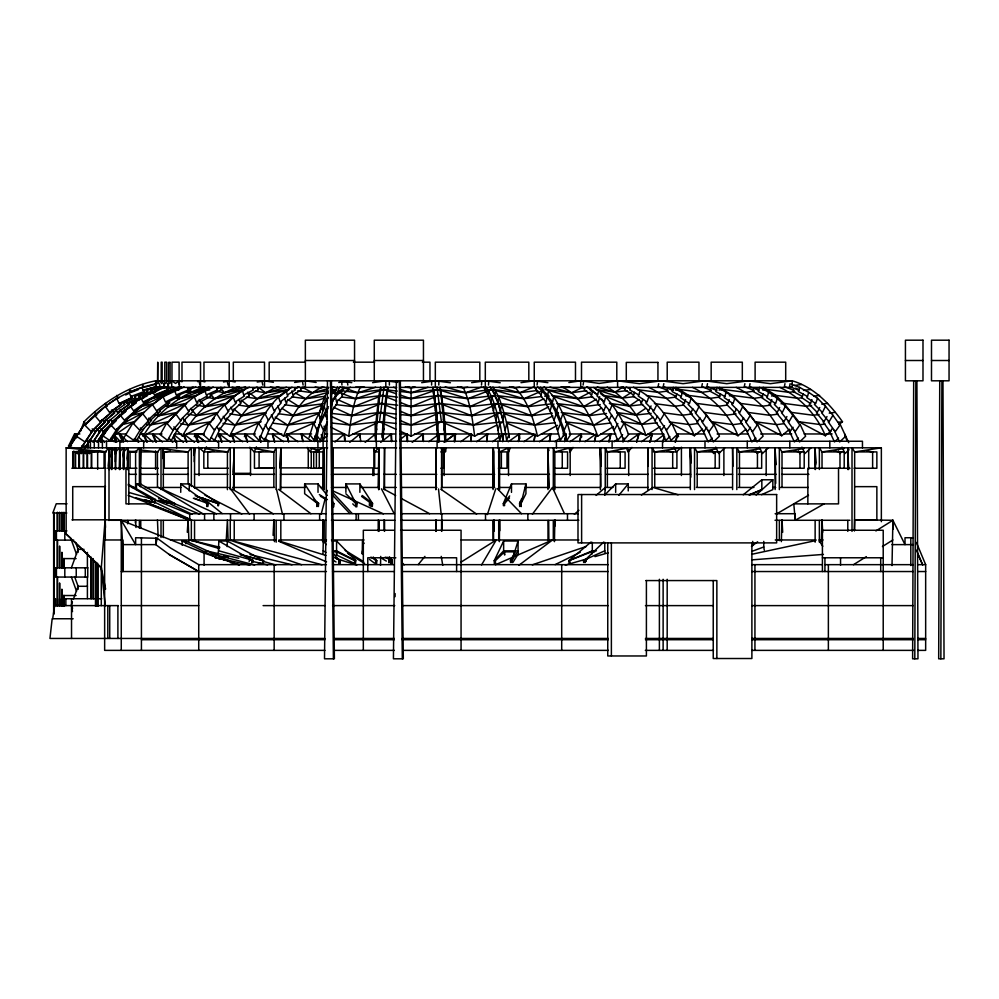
<?xml version="1.0" encoding="UTF-8"?>
<svg xmlns="http://www.w3.org/2000/svg" width="999" height="999" viewBox="0 0 999 999"><rect width="100%" height="100%" fill="white"/><g stroke="black" fill="none" stroke-linecap="round" stroke-linejoin="round"><path stroke-width="1.5" d="M378.584 531.368L378.609 520.529M378.696 489.585L378.808 447.814L374.687 451.91L374.687 468.256L378.996 468.256M441.783 530.744L441.82 519.817L441.87 530.706M913.685 380.806L912.624 658.803L917.969 658.803L916.907 380.806M914.797 658.803L915.858 380.806M939.747 380.806L938.685 658.803L944.03 658.803L942.969 380.806M940.858 658.803L941.907 380.806M378.346 531.368L378.371 519.817M378.559 489.185L378.808 447.814L378.371 486.65M439.298 441.558L439.348 433.978L428.846 441.77M323.376 540.646L323.514 520.529M323.726 489.585L324.001 447.814L313.723 451.91L313.723 468.256M423.077 440.035L423.126 433.978M327.485 380.806L324.513 658.803L334.39 658.803L331.431 380.806M332.317 489.585L332.767 447.814L332.18 472.327M396.391 380.806L393.431 658.803L403.309 658.803L400.337 380.806M395.08 596.678L395.117 593.568M499.375 541.658L499.6 519.817L499.8 530.706M322.627 541.658L322.902 519.817M280.22 489.585L280.819 447.814L280.22 466.208M322.714 540.646L323.002 520.529M323.451 488.049L324.001 447.814L322.902 451.91L322.902 486.65M323.376 489.185L324.001 447.814L324.001 489.585M233.529 488.049L234.228 447.814L233.267 472.327M554.457 541.658L554.845 519.817L555.032 526.048M194.281 461.738L194.555 447.814L194.281 453.946M163.099 458.653L163.337 447.814L163.112 452.41M332.155 475.661L332.767 447.814L332.767 489.585M380.519 565.334L380.719 556.393M108.866 469.48L109.378 447.814L108.391 466.208M111.376 467.932L111.851 447.814L111.351 457.005M115.372 461.738L115.697 447.814L115.372 453.946M119.43 469.48L119.942 447.814M123.364 466.383L123.814 447.814L123.401 455.482M127.447 469.48L127.959 447.814L127.385 458.541M140.359 464.835L140.759 447.814L140.759 484.952M431.593 385.052L431.655 382.118M438.786 385.052L438.848 382.118M454.395 441.958L454.595 434.39L438.411 434.39L438.186 441.958M455.207 441.558L455.419 433.978L444.767 441.77M280.232 467.932L280.819 447.814L280.819 489.585M438.998 441.558L439.223 433.978M781.343 541.658L782.017 519.817L782.692 532.267M821.353 541.658L822.027 519.817L822.701 532.267M854.332 530.744L854.669 519.817L892.894 520.279L905.007 544.617L905.007 537.737L913.286 537.737M432.717 388.748L433.753 394.955L433.067 387.063M439.91 388.748L440.946 394.955L440.259 387.063M233.291 474.125L234.228 447.814L234.228 489.585M892.02 565.559L892.894 520.279L875.886 530.944M194.243 455.556L194.555 447.814L194.555 488.049M433.728 394.83L434.727 402.035L433.878 390.784M440.921 394.83L441.933 402.035L441.083 390.784M163.124 452.46L163.337 447.814L163.337 489.585M273.102 535.377L273.851 519.817L274.438 541.658M108.404 467.932L109.378 447.814L109.378 469.48M111.401 457.105L111.851 447.814L111.851 469.48M115.397 454.008L115.697 447.814L115.697 469.48M123.364 457.105L123.814 447.814L123.814 469.48M127.36 460.202L127.959 447.814L127.959 469.48M345.891 492.357L345.891 483.916L359.89 483.916L372.44 503.284L372.265 506.481L372.44 503.284L369.68 502.297L369.518 505.494L369.68 502.297L361.601 496.441M471.103 441.558L471.478 433.978L460.701 441.77M455.032 440.035L455.344 433.978M351.785 498.064L357.005 503.583L356.83 506.793L355.756 506.805L355.931 503.608L345.891 483.916M370.854 506.518L371.029 503.309L369.68 502.297M226.249 540.034L227.422 519.817L228.147 541.658M376.561 428.796L375.874 440.397C374.912 438.386 374.862 407.018 376.436 430.169L377.26 419.805M382.13 437.562L382.979 423.052L383.628 430.169L384.453 419.805M383.753 428.796L383.067 440.397L382.292 434.652M434.652 401.61L435.539 410.876L434.94 396.728M441.858 401.61L442.732 410.876L442.145 396.728M604.795 494.917L605.257 487.45L612.949 487.45M187.288 532.267L188.112 519.817L188.923 541.271M362.45 550.849L362.237 554.045L362.45 540.996L364.111 543.456M388.911 562.574L389.123 559.378L385.264 557.117M373.439 558.016L376.81 560.664L376.586 563.873L375.512 563.898L375.736 560.689L373.251 556.992M388.898 562.574L389.123 559.378L392.22 560.364L392.008 563.573L392.22 560.364L389.273 556.73M390.584 563.598L390.809 560.389L389.123 559.378M435.489 410.489L436.338 420.229L436.8 413.698L435.901 404.707M442.694 410.489L443.531 420.229L443.993 413.698L443.106 404.707M481.506 385.052L481.718 382.118M488.486 385.052L488.698 382.118M486.963 441.558L487.5 433.978L476.61 441.77M471.016 440.035L471.466 433.978M135.365 522.927L135.602 519.817L135.939 527.484M316.958 506.481L317.282 502.297L313.761 499.475M318.381 506.518L318.631 503.309L317.282 502.297M333.953 503.608L333.703 506.805L332.617 506.793L332.867 503.583L333.953 503.608L332.08 501.286M101.286 605.619L101.286 568.019L105.12 519.817L105.12 451.91L109.003 447.814L109.003 520.529M316.933 506.481L317.195 503.284L304.645 483.916L318.019 483.916L327.397 495.492M436.288 419.805L437.075 430.169L437.687 423.052L438.748 441.908M443.494 419.805L444.268 430.169L444.892 423.052L445.941 441.908M375.849 423.489L378.683 396.728L380.656 387.063M383.042 423.489L385.876 396.728L387.849 387.063M502.759 441.558L503.459 433.978L492.482 441.77M336.588 540.996L355.769 560.689L355.469 563.898L336.538 555.044L336.588 540.996L332.155 540.996M340.122 563.598L340.422 560.389L336.101 557.704M354.383 563.873L354.682 560.664L336.838 551.835L332.567 551.848M486.813 441.558L487.537 433.978M484.852 388.661L484.727 389.985L488.036 394.955L488.436 390.784L485.964 387.063M492.944 387.063L495.429 390.784L495.017 394.955L490.159 386.863M322.977 554.008L323.301 540.996L326.248 540.996M336.526 555.044L336.838 551.835M330.769 427.222L348.738 436.151L379.483 421.74L384.053 386.988M508.266 441.77L519.305 433.978L518.456 441.558L519.443 433.978M348.738 436.151C350.836 419.78 352.922 402.872 360.015 387.787L362.874 387.013M537.075 385.052L537.412 382.118M502.659 441.558L503.546 433.978M487.949 394.83L487.799 396.091L491.008 402.035L491.645 396.728L488.436 390.784M494.942 394.83L494.792 396.091L497.989 402.035L498.626 396.728L495.429 390.784M438.336 434.652L437.612 440.397L436.963 428.796M445.529 434.652L444.805 440.397L444.155 428.796M446.004 447.702L445.454 452.01L445.204 447.652M207.867 506.518L208.341 503.309L205.482 502.297L208.341 503.309M217.745 505.719L218.057 503.583L196.815 496.615M218.481 505.744L218.793 503.608L189.261 483.916L180.732 483.916L180.732 492.32M52.685 618.756L54.645 605.619L54.645 598.738L55.494 598.738L55.494 605.619M541.371 433.978L550.599 433.978L549.425 441.558L550.836 433.978L558.404 433.978M583.091 385.052L583.553 382.118M536.001 388.661L535.789 389.985L541.208 394.955L541.883 390.784L537.537 386.813M534.977 435.489L534.015 441.558L535.027 433.978L523.938 441.77M542.557 388.661L542.345 389.985L547.777 394.955L548.439 390.784L544.093 386.813M318.469 428.796L316.483 440.397L314.797 436.088M325.449 428.796L323.464 440.397L321.216 434.652M564.635 441.558L565.971 433.978L562.937 433.978M152.785 499.175L150.287 498.489L152.785 499.175L151.96 502.36L152.535 499.15L128.247 485.202M154.72 502.659L155.482 499.475L154.907 502.684L144.605 499.85L154.907 502.684M490.771 401.61L493.456 410.876L494.555 404.707L491.645 396.728M497.764 401.61L500.437 410.876L501.535 404.707L498.626 396.728M252.735 562.524L253.122 560.389L249.55 559.378L249.151 561.513M263.049 563.898L263.636 560.689L262.887 560.664L262.312 563.873L257.792 562.662M218.257 554.008L218.843 540.996L227.21 540.996L263.636 560.689L240.322 554.383M658.678 383.678L658.116 386.601L667.519 390.297M663.823 383.678L663.261 386.601L672.677 390.297L673.239 387.375L691.183 398.289L699.175 406.268L696.153 412.437L688.149 404.458L688.786 403.171M702.347 383.678L701.773 386.601L711.188 390.297M707.492 383.678L706.93 386.601L716.333 390.297L716.895 387.375C734.302 394.942 747.027 409.478 757.23 425.05L752.597 431.73L745.654 421.94L746.066 421.353M744.305 386.601L744.879 383.678M750.024 383.678L749.462 386.601L758.865 390.297L759.44 387.375C776.835 394.942 789.572 409.478 799.762 425.05L795.129 431.73L788.186 421.94L788.598 421.353M784.402 386.601L784.964 383.678M790.122 383.678L789.547 386.601L798.963 390.297L799.525 387.375L791.458 384.203M579.645 441.558L581.118 433.978L569.23 433.978M541.083 394.83L540.834 396.091L546.078 402.035L547.127 396.728L541.883 390.784M547.639 394.83L547.39 396.091L552.647 402.035L553.696 396.728L548.439 390.784M564.735 441.558L565.946 435.489M493.306 410.489L495.854 420.229L497.265 413.698L494.555 404.707M500.287 410.489L502.834 420.229L504.245 413.698L501.535 404.707M594.393 441.558L596.028 433.978L584.952 441.77M584.602 388.661L584.315 389.985L591.708 394.955L592.607 390.784L587.687 387.475M590.546 388.661L590.259 389.985L597.652 394.955L598.551 390.784L593.631 387.475M579.795 441.558L581.455 433.978L593.119 433.978M608.878 441.558L610.651 433.978L600.686 433.978M105.295 539.972L105.295 519.83L121.266 520.279L135.627 544.617L135.627 537.737L157.255 538.274L155.757 544.617L170.08 555.132L198.726 571.54L168.968 554.32M594.592 441.558L596.041 435.489M286.164 437.013L286.9 433.978L297.902 441.77M525.936 483.916L521.091 503.284L521.216 506.481L521.091 503.284L525.936 493.731L525.936 483.916L511.488 483.916L503.346 503.608L503.421 505.744M495.716 419.805L498.089 430.169L499.95 423.052L501.91 434.652L499.7 440.397L497.739 428.796M502.709 419.805L505.082 430.169L506.93 423.052L509.378 437.562M623.963 438.012L622.939 442.058L623.788 439.36M321.154 514.31L325 499.388M326.536 493.419L327.297 490.434M609.003 442.058L611.088 433.978L615.721 433.978M591.52 394.83L591.183 396.091L598.326 402.035L599.75 396.728M597.464 394.83L597.127 396.091L604.27 402.035L605.694 396.728L598.551 390.784M624.962 388.661L624.612 389.985L633.728 394.955L634.477 392.17M630.119 388.661L629.757 389.985L638.873 394.955L639.997 390.784L633.478 387.237M667.332 390.222L666.97 391.546L676.098 396.516L676.835 393.731M672.477 390.222L672.127 391.546L681.243 396.516L682.354 392.345M710.988 390.222L710.639 391.546L719.755 396.516L720.504 393.731M716.133 390.222L715.784 391.546L724.899 396.516L726.023 392.345M753.521 390.222L753.171 391.546L762.287 396.516L763.036 393.731M758.666 390.222L758.316 391.546L767.432 396.516L768.556 392.345M793.618 390.222L793.268 391.546L802.384 396.516L803.121 393.731M798.763 390.222L798.413 391.546L807.529 396.516L808.653 392.345L799.525 387.375M636.6 442.058L638.798 433.978L628.284 433.978M649.862 442.058L652.197 433.978L647.827 433.978M545.704 401.61L545.329 402.897L550.087 410.876L551.898 404.707L547.127 396.728M552.272 401.61L551.898 402.897L556.655 410.876L558.453 404.707L553.696 396.728M636.7 442.058L639.085 433.978L643.456 433.978M244.43 436.675L245.242 433.978L255.357 433.978M327.272 391.97L324.663 396.728L318.956 413.698L320.392 420.229L322.977 410.489M326.323 412.412L327.51 408.566M662.687 442.058L664.335 436.675M518.056 540.996L512.012 560.364L512.1 562.499L512.012 560.364L518.056 550.811L518.056 540.996L503.646 540.996L494.243 560.689L494.38 563.898L495.541 563.873L495.392 560.664L504.52 551.835L515.384 551.86M649.949 442.058L652.472 433.978L663.761 433.978M309.053 437.562L313.599 423.052L317.033 430.169L321.441 419.805M311.8 447.652L310.439 452.01L307.155 447.415M317.694 428.796L314.061 440.397L309.965 434.652M317.232 431.755L319.955 423.052L323.401 430.169L327.41 421.778L325.087 430.169L324.063 426.161M324.063 428.796L320.429 440.397L317.145 435.801M231.244 436.675L232.105 433.978L242.645 441.77M381.019 388.748L379.932 394.955L379.795 390.784M388.211 388.748L387.125 394.955L386.988 390.784M487.375 514.572L495.729 488.886M675.049 442.058L677.672 433.978L678.558 436.675M662.774 442.058L664.547 436.675M633.503 394.83L633.091 396.091L641.907 402.035L642.794 399.388M638.648 394.83L638.236 396.091L647.065 402.035L648.813 396.728L639.997 390.784M675.873 396.391L675.449 397.652L684.278 403.596L685.589 399.612M681.018 396.391L680.594 397.652L689.422 403.596L691.183 398.289M719.53 396.391L719.105 397.652L727.934 403.596L729.258 399.612M724.675 396.391L724.263 397.652L733.079 403.596L734.839 398.289M762.062 396.391L761.65 397.652L770.466 403.596L771.79 399.612M767.207 396.391L766.795 397.652L775.624 403.596L777.372 398.289M802.16 396.391L801.735 397.652L810.564 403.596L811.887 399.612M807.304 396.391L806.892 397.652L815.708 403.596L817.469 398.289L808.653 392.345M218.481 436.675L219.38 433.978L226.948 433.978M675.486 442.058L678.246 433.966L692.245 433.966M549.85 410.489L554.02 420.229L556.331 413.698L551.898 404.707M556.418 410.489L560.589 420.229L562.899 413.698L558.453 404.707M71.391 567.819L78.097 549.35L75.587 542.432M71.391 604.757L72.427 601.922M73.451 599.075L78.097 586.288L74.575 576.598M269.892 427.335L283.591 436.151C290.971 416.883 302.697 395.454 322.527 387.125M194.293 436.675L195.28 433.978L203.621 433.978M331.356 406.693L332.517 401.61M80.382 431.531L84.091 421.74C103.846 401.935 127.909 386.351 155.644 380.806L792.232 380.806C813.898 387.2 829.757 403.858 842.469 421.74L839.048 424.538M508.891 434.652L506.68 440.397L504.72 428.796M510.289 447.702L508.628 452.01L507.904 447.652M597.814 401.61L597.302 402.897L603.771 410.876L605.744 405.944M603.758 401.61L603.246 402.897L609.715 410.876L612.175 404.707L605.694 396.728M256.406 446.84L254.295 452.01L249.837 447.215M263.773 428.796L259.041 440.397L253.684 434.652L258.429 423.052L262.912 430.169L268.669 419.805M269.455 428.796L264.723 440.397L260.252 435.614M553.808 419.805L557.704 430.169L560.739 423.052L563.948 434.652L560.327 440.397L557.117 428.796M560.377 419.805L564.26 430.169L567.295 423.052L570.504 434.652L566.883 440.397L563.673 428.796M519.705 506.518L519.58 503.309L521.74 498.526M219.33 428.047L229.708 436.151C239.223 415.372 255.469 395.092 277.522 387.125M115.147 442.058L116.408 439.36M313.911 423.489L321.453 408.566M320.267 423.489L327.822 408.566M603.458 410.489L603.096 411.251L609.128 420.229L611.638 415.01M609.402 410.489L609.04 411.251L615.072 420.229L618.206 413.698L612.175 404.707M206.468 446.84L203.933 452.01L198.564 447.215M215.359 428.796L209.653 440.397L203.197 434.652L208.916 423.052L214.323 430.169L221.678 420.379L221.254 419.805M220.192 428.796L214.473 440.397L211.251 437.525M641.271 401.61L640.646 402.897L648.638 410.876L651.061 405.944M646.428 401.61L645.791 402.897L653.783 410.876L656.818 404.707L648.813 396.728M683.641 403.171L683.004 404.458L690.996 412.437L692.819 408.741M727.297 403.171L726.66 404.458L734.665 412.437L736.475 408.741M732.442 403.171L731.817 404.458L739.809 412.437L742.844 406.268M769.829 403.171L769.205 404.458L777.197 412.437L779.62 407.505M774.987 403.171L774.35 404.458L782.342 412.437L785.376 406.268M809.927 403.171L809.29 404.458L817.294 412.437L819.717 407.505M815.072 403.171L814.447 404.458L822.439 412.437L825.461 406.268L817.469 398.289M76.836 436.663L75.499 433.966L69.443 446.091L68.519 445.991L74.575 433.866L79.883 433.966M176.011 429.495L182.442 436.151C194.043 414.135 213.873 394.917 237.849 387.088M327.959 397.202L325.312 402.035L324.663 396.728M333.591 393.156L337.412 387.063M174.013 428.796L167.507 440.397L160.152 434.652L166.671 423.052L172.839 430.169L181.219 420.379L180.732 419.805M177.847 428.796L171.341 440.397L168.893 438.486M331.218 413.698L332.28 410.489M608.841 419.805L614.123 430.169L617.882 423.489M614.785 419.805L620.067 430.169L624.2 423.052L628.571 434.652L623.638 440.397L619.28 428.796M510.589 562.524L510.489 560.389L514.672 553.109M441.82 486.65L441.82 451.91L444.13 447.814L444.13 475.524M273.851 486.65L273.851 451.91L276.174 447.814L276.174 489.585M140.747 432.217L143.207 436.151C156.518 413.186 179.021 395.267 204.296 386.963M481.543 564.922L496.266 539.972L461.026 562.137M648.239 410.489L647.789 411.251L655.244 420.229L657.567 416.308M653.396 410.489L652.946 411.251L660.401 420.229L664.273 413.698L656.818 404.707M690.609 412.05L690.159 412.812L697.614 421.79L699.937 417.869M695.754 412.05L695.304 412.812L702.759 421.79L706.63 415.259L688.623 395.417L675.886 387.337M734.265 412.05L733.815 412.812L741.27 421.79L743.593 417.869M739.422 412.05L738.96 412.812L746.415 421.79L750.299 415.259M776.797 412.05L776.348 412.812L783.803 421.79L786.912 416.558M781.955 412.05L781.505 412.812L788.96 421.79L792.831 415.259M816.895 412.05L816.445 412.812L823.9 421.79L826.997 416.558M822.04 412.05L821.59 412.812L829.045 421.79L832.929 415.259L825.461 406.268M121.054 442.395L132.917 423.052L139.66 430.169L148.826 420.379L148.289 419.805M140.946 428.796L133.829 440.397L125.799 434.652M143.669 428.796L136.551 440.397L134.253 438.761M258.828 423.489C267.27 409.353 277.06 395.055 292.033 387.237M572.989 447.415L570.092 452.01L568.893 447.652M116.309 431.206L117.87 428.733M512.924 562.375L518.219 554.008L518.056 550.811M117.145 428.796L109.628 440.397L102.36 435.477M111.164 440.397L118.669 428.796M68.706 447.827L84.053 424.612L85.002 425.05L105.519 406.268L116.908 398.289M68.993 447.827L84.341 424.612M79.083 450.986L77.373 453.558L73.664 451.098M80.782 448.401L92.732 430.344M79.371 450.986L77.66 453.558L75.187 451.923L75.187 468.256M81.069 448.401L93.007 430.344M81.069 453.558L82.767 450.986M84.478 448.401L96.416 430.344M83.054 450.986L81.356 453.558L78.596 451.923M84.765 448.401L88.174 443.244M89.023 441.958L96.703 430.344M87.013 450.986L85.315 453.558L81.593 451.098M100.662 430.344L92.994 441.958L89.273 439.498M87.3 450.986L85.602 453.558L83.117 451.923M93.269 441.958L100.949 430.344M89.336 453.558L91.034 450.986M104.683 430.344L97.015 441.958L94.53 440.309M91.321 450.986L89.623 453.558L86.863 451.923M97.303 441.958L104.97 430.344M99.9 440.397L107.58 428.796M100.187 440.397L107.867 428.796M325.15 402.435L328.221 397.877M328.471 406.693L325.649 410.876L324.013 405.944M332.28 401.298L335.364 396.728L344.38 388.299M227.422 489.672L227.422 451.91L230.257 447.814L230.257 489.585M654.882 419.805L654.482 420.379L661.425 430.169L664.51 425.711M660.039 419.805L659.627 420.379L666.57 430.169L671.678 423.052L677.06 434.652L670.978 440.397L665.596 428.796M697.252 421.353L696.852 421.94L703.783 431.73L706.88 427.272M702.397 421.353L701.997 421.94L708.928 431.73L714.035 424.612L719.43 436.213L713.336 441.958L707.954 430.344M740.908 421.353L740.509 421.94L747.439 431.73L750.536 427.272M783.441 421.353L783.041 421.94L789.984 431.73L793.069 427.272M823.538 421.353L823.139 421.94L830.069 431.73L832.392 428.384M828.683 421.353L828.283 421.94L835.226 431.73L840.321 424.612L848.7 442.657M182.018 381.743L179.358 380.806L175.537 383.429L171.728 380.806L169.718 383.678L167.707 380.806L165.697 383.678L163.686 380.806L161.676 383.678L159.665 380.806L157.655 383.678L155.644 380.806L155.644 387.375L328.771 387.375M532.405 514.198L552.447 487.45L564.36 513.436M209.403 423.489C219.892 408.691 232.367 394.48 249.413 387.237M588.336 558.004L584.765 560.364L585.014 562.499L584.765 560.364L603.671 542.07M569.03 562.824L568.781 560.689L591.508 551.835L592.295 550.849L592.295 542.407M188.112 483.591L188.112 451.91L191.346 447.814L191.346 486.501M418.206 564.597L424.937 556.393M509.677 495.941L503.346 503.608L504.495 503.583L509.49 498.064M618.831 495.304L628.246 483.916L615.659 483.916L604.894 494.855M212.238 420.567L214.198 418.231M167.233 423.489C179.208 408.828 193.157 394.917 210.939 387.612M622.627 434.652L617.694 440.397L613.336 428.796M631.942 447.415L628.009 452.01L626.373 447.652M157.442 486.65L157.442 451.91L161.014 447.814L161.014 489.585M135.602 486.65L135.602 451.91L139.385 447.814L139.385 483.404M133.529 423.489C146.99 408.554 162.075 394.068 181.406 387.262M333.266 386.863L331.493 388.748L331.693 389.985M338.474 388.748L340.247 386.863M108.566 450.886L111.476 447.814L111.476 469.48M111.438 451.91L115.322 447.814L115.322 469.48M115.684 451.91L119.568 447.814L119.568 469.48M119.555 451.91L123.439 447.814L123.439 469.48M143.207 436.151L168.494 421.74L186.463 403.396L168.656 406.68L165.697 406.031M117.308 430.169L126.973 420.379L126.411 419.805M330.981 394.742L334.94 390.784L335.701 394.955L344.081 387.225M331.718 400.512L336.126 396.091L335.851 394.83M142.482 387.375C119.955 394.068 100.487 407.829 84.728 425.05L91.334 431.73L101.211 421.94L100.637 421.353M91.621 431.73L101.498 421.94L100.924 421.353M95.305 431.73L105.195 421.94L104.62 421.353L114.735 412.812L114.086 412.05M99.55 431.73L109.44 421.94L108.866 421.353M103.584 431.73L113.461 421.94L112.887 421.353M106.181 430.169L116.071 420.379L115.497 419.805M106.468 430.169L116.359 420.379L115.784 419.805M113.174 436.151L134.191 421.74L143.981 412.387L130.32 415.671L125.824 419.817M669.879 436.575L665.834 440.397L660.439 428.796M681.43 447.215L676.36 452.01L673.975 446.84M712.25 438.124L708.191 441.958L702.809 430.344M715.609 451.648L713.586 453.558L712.387 450.986M724.812 447.827L718.731 453.558L715.734 447.115M757.23 425.05L757.692 424.612L763.086 436.213L757.005 441.958L751.61 430.344M755.906 438.124L751.847 441.958L746.465 430.344M759.265 451.648L757.242 453.558L756.043 450.986M768.468 447.827L762.387 453.558L759.39 447.115M799.762 425.05L800.236 424.612L805.619 436.213L799.537 441.958L794.155 430.344M798.438 438.124L794.392 441.958L788.998 430.344M801.797 451.648L799.774 453.558L798.576 450.986M811.013 447.827L804.919 453.558L801.935 447.115M838.536 438.124L834.477 441.958L829.095 430.344M845.716 436.213L839.635 441.958L834.24 430.344M841.895 451.648L839.872 453.558L838.673 450.986M849.075 449.737L845.017 453.558L842.02 447.115M187.862 414.148L196.778 415.671L227.01 403.396L235.489 395.417L244.855 389.473L224.475 392.757L215.647 391.108M761.55 494.692L772.839 489.597L772.839 479.782L761.837 479.782L761.837 489.635L749.562 495.042M756.118 495.079L772.839 479.782M319.93 442.058L326.848 436.001M574.363 514.31L578.933 510.339M596.103 495.417L604.108 488.449M125.899 420.229L136.301 411.251L135.664 410.489M334.927 442.058L344.43 433.978L345.367 441.558M100.412 421.79L111.039 412.812L110.39 412.05M112.375 421.79L123.002 412.812L122.353 412.05M114.985 420.229L125.599 411.251L124.962 410.489M115.272 420.229L125.886 411.251L125.25 410.489L136.076 402.897L135.177 401.61M591.121 541.982L568.781 560.689L592.295 550.849L596.453 550.836M349.75 442.37L359.915 433.978L360.689 441.558M670.479 423.139L694.355 435.739L702.347 429.208M736.101 413.911L725.911 415.259L704.083 412.387L711.488 421.74L738.024 435.739L746.016 429.208M719.542 387.337L732.279 395.417L740.284 403.396L755.144 421.74L781.68 435.739L789.672 429.208M763.199 387.337L775.936 395.417L783.94 403.396L798.8 421.74L825.349 435.739L831.056 431.068M743.244 494.792L761.837 479.782M365.147 442.37L375.574 433.978L376.186 441.558M380.694 442.37L391.383 433.978L391.833 441.558M400.025 439.572L407.292 433.978L407.58 441.558M238.873 405.157L249.263 406.68L281.293 395.417L289.073 389.473L265.684 392.757L255.269 391.108M184.128 386.925L163.112 396.728L152.547 404.707L156.543 410.876L167.108 402.897L166.271 401.61M159.266 410.876L169.83 402.897L168.993 401.61M412.175 442.37L423.289 433.978L423.414 441.558M518.881 565.297L552.522 539.972L515.422 556.081M751.473 546.391L757.629 541.783M654.582 441.77L663.985 434.84M443.968 442.182L454.595 434.39M641.47 441.77L652.197 433.978M627.946 441.77L638.798 433.978M135.115 410.876L146.266 402.897L145.379 401.61M614.035 441.77L617.682 439.173M599.637 441.77L610.651 433.978M109.828 412.437L121.229 404.458L120.33 403.171M117.77 412.437L129.171 404.458L128.259 403.171M121.791 412.437L133.192 404.458L132.293 403.171M124.4 410.876L135.802 402.897L134.89 401.61M570.004 441.77L581.118 433.978L581.73 437.013M539.472 441.77L550.599 433.978M554.832 441.77L559.79 438.311M563.498 435.714L565.971 433.978M638.973 399.5L629.382 406.031L609.353 403.396L635.751 415.01L651.173 413.374M645.591 408.379L635.751 415.01L616.845 412.575M641.458 495.029L651.66 488.299M653.084 417.17L642.095 424.363L621.39 421.74M623.401 386.775L614.997 392.095L595.716 389.473L622.539 398.039L634.502 396.64M631.193 392.582L622.539 398.039L602.872 395.417L600.486 393.431M622.677 422.465L645.991 435.489L660.114 426.585M853.458 564.71L866.358 556.618M882.429 546.54L892.894 539.972M294.28 389.36L297.714 387.237M565.571 422.34L597.727 436.151L613.498 426.536M601.648 408.004L588.823 415.671L561.288 412.562M607.392 417.12L594.068 425.012L565.671 421.903M776.373 514.023L808.516 495.267M347.827 388.748L350.449 387.225M596.428 399.175L583.541 406.68L556.805 403.571M838.523 468.256L838.523 503.871L793.793 503.871L795.254 520.279L824.1 503.871M213.224 387.063L194.293 396.728L196.416 402.035L207.08 396.091L206.581 394.83M506.393 422.939L537.487 436.151L557.504 425.337M122.865 423.613L143.981 412.387M590.222 392.307L577.872 398.701L552.072 395.604M252.984 388.661L253.359 389.985L243.681 394.955L242.507 390.784M548.676 406.805L531.393 415.671L502.397 412.55M551.336 405.444L553.995 404.083M168.157 402.035L179.808 396.091L179.258 394.83M552.884 415.896L534.977 425.012L506.555 422.053M555.631 414.485L558.391 413.087M182.442 436.151L211.251 421.74L188.336 425.012L180.707 423.751M400.562 423.926L411.101 425.012L441.383 421.74L474.65 436.151L496.678 425.162M499.438 423.801L503.571 421.74L473.376 425.012L441.383 421.74L411.101 436.151L400.099 431.131M543.856 398.726L527.784 406.68L499.65 403.559M546.54 397.402L549.213 396.079M582.754 387.25L571.615 392.757L545.292 389.473L577.872 398.701L592.582 396.765M555.169 564.597L580.257 552.285M144.493 402.035L156.793 396.091L156.219 394.83M604.782 542.395L604.782 550.811L583.404 560.389L583.653 562.524M125.662 394.98L128.459 393.656M119.418 403.596L131.993 397.652L131.393 396.391M122.827 403.596L135.689 397.652L135.09 396.391M127.36 403.596L139.935 397.652L139.336 396.391L152.01 391.546L151.511 390.222M133.991 402.035L146.853 396.091L146.254 394.83L158.928 389.985L158.416 388.661M131.094 403.596L143.956 397.652L143.357 396.391L156.031 391.546L155.532 390.222M583.404 560.389L585.551 559.378L585.814 561.513L585.551 559.378M495.741 396.753L498.164 403.396L471.553 415.671L440.497 412.387L411.089 415.671L400.362 414.523M229.708 436.151L261.176 421.74L234.753 425.012L223.002 423.376M498.551 404.682L500.874 412.387L473.376 425.012L440.497 412.387L411.101 425.012L399.937 420.429M499.6 489.672L499.6 451.91L508.516 447.814L508.516 475.524M210.14 394.955L221.166 389.985L220.729 388.661M186.463 403.396L159.178 415.671L154.62 414.685M294.83 388.748L299.051 386.863M300.512 388.748L304.732 386.863M492.694 390.659L495.254 395.417L469.717 406.68L439.597 403.396L411.089 406.68L400.686 405.532M283.591 436.151L315.397 422.34M495.442 564.747L512.562 557.317M543.868 390.085L523.901 398.701L496.765 395.592M178.958 394.955L191.009 389.985L190.534 388.661M217.707 412.962L188.336 425.012L184.378 420.429M534.078 386.863L519.63 392.757L493.581 389.647M748.925 494.842L761.837 489.635M155.894 394.955L168.606 389.985L168.119 388.661M266.258 412.937L234.753 425.012L226.323 418.219M155.894 383.678L142.195 387.375L129.196 392.345L130.794 396.516L144.068 391.546L143.569 390.222M138.461 389.585L131.244 392.345L129.233 389.473M134.478 396.516L147.765 391.546L147.265 390.222M138.724 396.516L151.723 391.546L151.224 390.222L164.635 386.601L163.824 383.678M142.745 396.516L155.744 391.546L155.245 390.222L168.656 386.601L167.844 383.678M272.852 403.933L241.983 415.671L229.782 413.911M490.397 386.988L492.045 389.473L467.744 398.701L438.623 395.417L411.089 398.701L400.499 397.49M178.846 390.122L176.049 389.473L151.386 398.701L130.32 415.671L153.834 403.396L140.484 406.68L164.398 395.417L151.386 398.701L163.424 392.757L178.571 387.063M252.772 388.748L257.168 387.113M257.592 388.748L262 387.113M318.918 413.436L287.637 425.012L272.939 423.189M752.297 551.223L763.773 546.977L763.773 541.371M322.44 404.995L293.431 415.671L278.296 413.736M481.493 387.088L465.571 392.757L437.562 389.473L411.076 392.757L400.349 391.471M325.025 397.864L299.275 406.68L284.553 404.757M532.28 564.847L586.338 546.441M180.844 386.925L163.424 392.757L176.049 389.473M209.753 390.022L206.805 389.473L178.833 398.701L175.936 398.039M216.658 388.748L221.079 387.312M220.492 388.748L224.912 387.312M428.009 387.25L411.076 392.757L400.799 389.548M375.674 387.25L357.779 392.757L340.197 390.559M244.855 389.473L214.41 398.701L206.793 397.327M187.55 388.748L193.232 387.063M190.272 388.748L195.941 387.063M209.053 387.113L190.047 392.757L185.851 391.77M289.073 389.473L257.068 398.701L246.278 397.053M405.194 387.063L411.076 387.787L413.936 386.963M565.234 565.122L587.549 558.728M594.979 556.605L608.379 552.759M166.309 388.748L172.303 387.063M167.844 388.748L173.826 387.063M327.759 392.407L305.532 398.701L291.895 396.853M330.719 391.571L336.638 389.885M197.577 381.63L200.537 380.806L204.895 381.905M145.729 386.963L154.67 384.503M156.693 386.601L143.282 390.297L143.781 391.546M146.691 390.297L160.102 386.601L159.291 383.678M150.936 390.297L164.348 386.601L163.536 383.678M154.957 390.297L168.369 386.601L167.557 383.678M245.504 386.975L224.475 392.757L220.679 388.037M554.845 489.672L554.845 451.91L570.179 447.814M286.626 387.25L265.684 392.757L259.49 388.174M328.359 388.623L312.437 392.757L297.827 390.696M331.243 387.874L334.141 387.125M198.626 387.063L201.636 387.787L204.545 387.05M319.38 451.161L316.396 451.91L316.396 468.256M121.616 424.687L134.191 421.74M751.885 554.27L815.546 540.621M223.526 382.005L229.208 380.806L235.177 382.005M201.636 387.787L204.583 387.187M206.805 389.473L190.047 392.757L189.398 389.997M605.244 489.585L605.244 447.814L607.367 451.91L627.16 448.114M263.436 451.086L259.091 451.91L259.091 468.256M168.494 421.74L149.775 425.012L146.94 424.425M257.243 382.068L264.498 380.806L273.401 382.317M239.423 387.025L234.89 387.787L232.043 387.237M213.686 450.999L207.804 451.91L207.804 468.256M652.072 489.585L652.072 447.814L654.732 451.91L681.418 447.814L681.418 475.524M716.47 448.951L697.202 451.91L694.542 447.814L694.542 489.585M736.825 489.585L736.825 447.814L739.485 451.91L760.239 448.726M804.257 448.501L782.017 451.91L779.357 447.814L779.357 489.585M844.267 448.501L822.027 451.91L819.367 447.814L819.367 469.48M881.355 521.703L881.355 447.814L854.669 451.91L852.01 447.814L852.01 531.368M294.58 382.455L305.382 380.806L316.159 382.455M227.01 403.396L205.282 406.68L196.603 405.169M568.856 382.555L580.706 380.806L599.15 383.429L617.594 380.806L639.422 383.678L661.251 380.806L683.079 383.678L704.919 380.806L726.748 383.678L748.576 380.806L770.404 383.678L792.232 380.806L792.232 387.375L399.737 387.375M279.096 387.125L274.588 387.787L270.292 387.088M217.62 412.599L196.778 415.671L192.095 410.089M569.792 387.125L560.689 387.212M338.773 382.455L347.652 381.218M372.602 382.654L385.814 380.806L397.702 382.355M520.979 382.654L534.253 380.806L547.889 382.654M281.293 395.417L257.068 398.701L249.738 393.156M421.69 382.654L435.327 380.806L450.437 382.742M586.675 390.696L571.615 392.757L549.962 387.125M471.64 382.654L485.314 380.806L500.212 382.742M170.33 451.086L164.273 451.91L164.273 468.256M324.2 387.175L319.58 387.787L315.085 387.125M364.623 387.175L355.557 387.212M519.83 387.175L515.209 387.787L509.328 387.063M272.789 403.596L249.263 406.68L241.234 400.112M668.144 390.996L657.966 392.345L637.587 389.66M675.424 390.047L679.795 389.473L701.623 392.345L710.351 391.196M719.08 390.047L723.451 389.473L745.279 392.345L754.02 391.196M675.524 397.14L666.795 398.289L646.415 395.604M685.714 395.804L688.623 395.417L710.451 398.289L719.18 397.14M794.38 385.464L801.648 384.503M762.749 390.047L767.107 389.473L788.948 392.345L794.767 391.571M729.37 395.804L732.279 395.417L754.108 398.289L762.849 397.14M683.516 405.119L674.787 406.268L654.407 403.596M803.496 390.422L810.776 389.473M771.578 395.991L775.936 395.417L797.776 398.289L802.135 397.714M727.185 405.119L718.443 406.268L696.615 403.396M813.785 396.178L819.605 395.417M692.432 413.911L682.242 415.259L663.324 412.762M770.841 405.119L762.112 406.268L740.284 403.396M781.031 403.783L783.94 403.396L805.768 406.268L811.588 405.507M821.777 404.17L827.597 403.396M698.388 423.464L689.66 424.612L669.28 421.928M778.296 414.11L769.567 415.259L747.739 412.387M742.045 423.464L733.316 424.612L711.488 421.74M819.055 414.485L813.223 415.259L791.395 412.387M829.232 413.149L835.064 412.387M784.252 423.651L776.972 424.612L755.144 421.74M824.999 424.038L820.641 424.612L798.8 421.74M838.099 422.315L842.469 421.74M408.104 386.963L411.076 387.787L415.559 387.212M467.807 387.212L463.336 387.787L457.355 387.063M327.547 390.821L312.437 392.757L302.21 387.25M330.569 390.434L336.613 389.66M266.184 412.575L241.983 415.671L233.916 409.066M537.749 390.434L519.63 392.757L499.025 387.25M600.237 404.558L583.541 406.68L553.421 396.391M492.045 389.473L465.571 392.757L445.204 386.975M627.072 390.597L614.997 392.095L597.215 387.038M606.53 413.474L588.823 415.671L558.229 404.47M324.775 396.328L305.532 398.701L295.404 393.019M541.67 396.516L523.901 398.701L493.494 389.885M544.63 396.141L547.589 395.779M136.101 451.161L130.045 451.91L130.045 468.256M610.764 423.014L594.068 425.012L562.624 413.436M323.738 403.771L299.275 406.68L287.712 399.438M495.254 395.417L467.744 398.701L437.562 389.473L411.089 398.701L399.463 394.817M552.26 403.771L527.784 406.68L498.089 396.391M320.279 412.562L293.431 415.671L281.93 408.304M498.164 403.396L469.717 406.68L438.623 395.417L411.089 406.68L399.6 402.172M552.297 413.249L531.393 415.671L501.061 404.47M555.282 412.899L558.266 412.562M315.247 421.903L287.637 425.012L275.175 417.12M80.657 451.061L73.102 451.91L73.102 468.256M78.596 451.573L83.129 451.061M80.931 451.735L86.975 451.061M86.688 451.573L91.221 451.061M89.048 451.735L95.092 451.061M99.238 451.061L91.683 451.91L91.683 468.256M500.874 412.387L471.553 415.671L439.597 403.396L411.089 415.671L399.762 410.989M554.957 422.777L534.977 425.012L503.721 413.436M396.041 423.451L379.483 421.74L350 425.012L331.83 423.052M642.644 404.545L629.382 406.031L602.872 395.417M657.23 422.814L642.095 424.363L616.795 413.012M751.872 559.865L823.438 554.408M357.005 503.583L355.931 503.608L345.891 493.756M371.029 503.309L372.44 503.284L362.175 495.467M376.81 560.664L370.904 557.105M390.809 560.389L392.22 560.364L386.988 557.18M519.58 503.309L521.091 503.284L520.092 502.297L520.179 504.433M495.392 560.664L494.243 560.689L503.646 550.849L503.646 540.996M510.489 560.389L512.012 560.364L511.138 559.378M516.62 550.811L503.646 550.849L504.682 555.044L504.52 551.835M305.357 360.502L354.545 360.502M374.275 360.502L423.451 360.502M905.431 360.502L922.989 360.502M931.493 360.502L949.05 360.502M305.382 362.175L269.181 362.175L269.181 380.806M353.409 362.175L374.65 362.175M422.34 362.175L429.957 362.175L429.957 380.806M331.893 387.375L396.653 387.375M116.059 433.978L118.931 433.978L122.727 442.058M123.614 442.058L119.93 433.978L126.336 433.978M139.91 433.978L142.994 433.978L146.553 442.058M146.666 433.978L152.198 433.978L155.682 442.058M156.418 442.058L153.084 433.978L161.988 433.978M174.563 433.978L181.731 433.978M186.975 433.978L194.543 433.978L197.602 442.058M233.504 433.978L244.668 433.978L247.228 442.058M267.707 433.978L272.178 433.978L274.463 442.058M274.762 442.058L272.665 433.978L281.868 433.978M288.324 433.978L301.061 433.978L302.909 441.558M303.122 441.558L301.448 433.978L311.588 433.978M324.488 433.978L327.597 433.978M331.556 433.978L344.43 433.978M352.697 433.978L395.529 433.978M399.937 433.978L407.292 433.978M414.448 433.978L470.017 433.978M477.297 433.978L533.478 433.978M695.354 433.966L704.682 433.966M717.12 433.966L735.776 433.966M740.434 433.966L748.214 433.966M760.639 433.966L779.295 433.966M783.953 433.966L791.732 433.966M804.17 433.966L822.814 433.966M825.923 433.966L832.142 433.966M198.764 442.47L195.866 434.39L204.221 434.39M327.16 441.258L87.949 441.258L87.949 447.827M331.768 441.258L396.615 441.258M399.725 441.258L862.462 441.258L862.462 447.827M68.519 445.991L71.578 445.991M81.543 446.091L88.849 446.091M105.607 589.073L101.286 568.019L66.146 534.015L66.146 447.814L327.61 447.814M331.768 447.827L396.615 447.827M399.725 447.827L881.355 447.814M106.044 451.91L72.727 451.91L72.727 468.256M136.975 451.91L127.71 451.91L127.71 468.256M140.447 451.91L158.292 451.91M164.073 451.91L188.312 451.91M228.446 451.91L203.833 451.91L203.833 468.256L228.446 468.256M274.013 451.91L254.458 451.91L254.458 468.256L274.013 468.256M323.863 451.91L311.238 451.91L311.238 468.256L323.863 468.256M378.996 451.91L374.687 451.91L373.938 447.827L373.938 475.524M440.859 451.91L443.743 451.91L443.743 468.256L440.859 468.256M498.414 451.91L507.017 451.91L507.017 468.256L498.414 468.256M553.771 451.91L567.582 451.91L567.582 468.256L553.771 468.256M606.955 451.91L625.087 451.91L625.087 468.256L606.955 468.256M653.471 451.91L676.91 451.91L676.91 468.256L653.471 468.256M738.211 451.91L761.663 451.91L761.663 468.256L738.211 468.256M258.254 467.882L274.413 467.882M279.932 467.882L310.889 467.882M318.631 467.882L323.276 467.882M331.705 467.882L372.827 467.882L372.827 475.549M71.866 468.256L106.044 468.256M107.767 468.256L136.975 468.256M140.447 468.256L158.292 468.256M164.073 468.256L188.312 468.256M697.202 468.256L719.38 468.256L719.38 451.91L697.202 451.91L697.202 486.65M782.017 468.256L804.195 468.256L804.195 451.91L782.017 451.91L782.017 486.65M850.062 468.256L807.854 468.256L807.854 503.871M854.058 468.256L876.86 468.256L876.86 451.91L854.669 451.91L854.557 530.669M233.666 473.339L250.512 473.339M128.834 474.325L136.426 474.325M140.859 474.325L158.554 474.325M163.037 474.325L188.424 474.325M194.468 474.325L227.997 474.325M232.63 474.325L274.525 474.325M280.482 474.325L323.489 474.325M331.431 474.325L379.195 474.325M383.853 474.325L396.303 474.325M400.337 474.325L436.775 474.325M441.383 474.325L494.667 474.325M499.238 474.325L549.462 474.325M553.995 474.325L600.599 474.325M606.793 474.325L648.314 474.325M654.482 474.325L690.621 474.325M696.44 474.325L732.654 474.325M738.398 474.325L776.248 474.325M781.917 474.325L808.953 474.325M136.401 489.522L136.401 483.916L140.335 483.916L174.75 503.608L162.525 500.224M105.494 486.65L72.727 486.65L72.727 519.817M854.669 486.65L876.86 486.65L876.86 519.817L854.47 519.83M131.868 487.45L136.426 487.45M145.28 487.45L158.554 487.45L216.408 513.848M163.037 487.45L180.956 487.45M194.493 487.45L227.997 487.45M232.63 487.45L274.525 487.45M280.669 487.45L305.132 487.45M320.429 487.45L323.489 487.45M331.431 487.45L346.84 487.45M360.701 487.45L379.195 487.45M383.853 487.45L396.303 487.45M400.974 487.45L436.775 487.45M441.383 487.45L494.667 487.45M499.238 487.45L511.401 487.45M525.074 487.45L549.4 487.45M553.995 487.45L600.599 487.45M628.321 487.45L648.314 487.45M690.222 487.45L652.934 487.45L678.146 494.792M696.44 487.45L732.18 487.45M738.398 487.45L753.945 487.45M772.589 487.45L775.699 487.45M780.356 487.45L808.328 487.45M67.02 503.783L56.244 503.783L52.81 513.011L66.821 513.011M325.824 513.711L189.723 513.711L189.723 520.279L147.228 503.871M332.018 513.711L394.493 513.711M400.611 513.711L578.359 513.711M775.124 513.711L795.254 513.711L795.254 520.279M71.965 519.83L105.494 519.817M110.802 520.279L325.824 520.279M331.431 520.279L394.742 520.279M400.611 520.279L578.846 520.279M775.012 520.279L849.899 520.279M394.355 530.257L363.324 530.257L363.324 650.374M400.562 530.257L461.063 530.257L461.063 650.374M66.933 530.881L55.032 530.881L55.032 540.122L73.726 540.122M66.146 534.015L70.917 538.261M170.417 539.972L276.074 539.972M278.846 539.972L326.536 539.972M331.431 539.972L364.036 539.972M461.176 539.972L578.921 539.972M775.249 539.972L816.108 539.972M819.055 539.972L823.076 539.972M182.13 545.204L182.13 540.996L185.864 540.996L228.634 560.689L214.885 557.617M239.373 564.922L204.083 553.109L121.266 520.279L122.64 544.617L155.757 544.617L155.757 537.737M892.02 544.617L913.286 544.617M77.535 549.35L84.041 549.35M395.841 557.779L367.782 557.779L367.782 571.54M402.073 557.779L456.618 557.779L456.618 571.54M822.414 557.779L883.216 557.779M61.738 558.591L76.111 558.591M157.255 538.274L170.479 547.964L198.726 564.66L326.436 564.66M332.58 564.66L394.355 564.66M402.11 564.66L608.229 564.66M751.86 564.66L822.252 564.66M825.311 564.66L913.273 564.66M917.619 564.66L925.661 564.66L925.661 650.374L917.619 650.374M121.266 571.54L326.436 571.54M332.58 571.54L394.355 571.54M402.11 571.54L608.229 571.54M751.86 571.54L913.273 571.54M917.619 571.54L925.661 571.54M645.841 580.569L716.857 580.569L716.857 658.516M77.535 586.288L87.462 586.288M61.738 595.529L76.111 595.529M63.049 598.738L96.391 598.738L96.391 605.619M97.19 598.738L101.748 598.738M54.645 605.619L118.382 605.619M121.266 605.619L198.726 605.619M263.099 605.619L324.887 605.619M332.58 605.619L394.755 605.619M402.11 605.619L608.229 605.619M645.441 605.619L713.361 605.619M751.86 605.619L913.273 605.619M73.152 618.756L52.16 618.756L49.95 638.448L324.887 638.448M334.116 638.448L394.355 638.448M402.11 638.448L608.229 638.448M645.441 638.448L713.361 638.448M751.86 638.448L913.273 638.448M917.619 638.448L925.661 638.448M141.421 639.71L324.887 639.71M334.116 639.71L394.355 639.71M402.11 639.71L608.229 639.71M645.441 639.71L713.361 639.71M751.86 639.71L913.273 639.71M917.619 639.71L925.661 639.71M324.925 650.374L104.645 650.374L104.645 539.972L122.877 539.972L122.877 571.54M334.116 650.374L394.355 650.374M402.772 650.374L608.403 650.374M645.317 650.374L713.473 650.374M751.86 650.374L913.773 650.374M591.508 551.835L591.77 553.97L591.508 551.835L594.617 551.848M333.641 550.836L336.588 550.849L355.769 560.689L354.682 560.664M318.631 503.309L317.195 503.284L304.645 493.731L304.645 483.916M340.422 560.389L333.753 557.18M218.057 503.583L218.793 503.608L195.167 495.729M253.122 560.389L218.843 550.811M100.1 451.123L106.094 451.748M66.146 447.814L105.12 451.91M395.754 414.023L380.419 412.387L351.823 415.671L331.718 413.424M128.022 451.086L135.602 451.91M397.714 405.207L381.356 403.396L353.646 406.68L335.676 404.607M397.477 397.14L382.367 395.417L355.607 398.701L341.883 397.053M141.059 450.037L157.442 451.91M397.277 391.108L383.479 389.473L357.779 392.757L341.958 387.088M162.974 448.751L188.112 451.91M341.258 381.218L351.785 382.654M202.035 448.251L199.038 447.814L199.038 475.524M205.02 448.676L227.422 451.91M866.782 450.949L872.626 451.91L872.626 468.256M834.14 450.949L839.984 451.91L839.984 468.256M794.13 450.949L799.974 451.91L799.974 468.256M751.598 450.949L757.442 451.91L757.442 468.256M709.315 450.949L715.159 451.91L715.159 468.256M666.845 450.949L672.689 451.91L672.689 468.256M254.895 448.588L273.851 451.91M615.659 450.961L620.242 451.91L620.242 468.256M224.188 559.403L249.937 565.097M562.212 387.125C581.143 395.679 591.058 417.482 597.727 436.151M205.457 550.686L238.798 558.291M252.447 561.401L267.607 564.847M215.359 557.629L228.634 560.689M311.201 448.501L318.519 450.199M512.212 387.088L515.209 387.787C527.772 400.811 533.441 418.931 537.487 436.151M230.407 562.587L239.51 564.772M219.905 547.265L189.847 539.972L219.48 548.613M249.962 554.557L292.045 564.772M460.389 387.05L463.336 387.787C470.442 402.872 472.539 419.78 474.65 436.151M211.101 553.646L254.695 564.984M322.065 564.797L229.445 539.972L301.561 564.722M240.334 554.645L262.887 560.664M148.064 497.452L155.482 499.475L128.272 484.328M152.21 502.385L148.589 501.361L151.96 502.36M129.071 492.507L152.535 499.15L151.96 502.36L135.827 497.789M161.289 499.75L174.75 503.608M559.415 451.086L562.262 451.91L562.262 468.256M224.038 555.681L228.384 556.918M263.936 561.575L275.786 565.022M161.276 500.961L169.193 503.309L158.404 500.237M278.721 540.884L325.899 555.469M336.226 558.666L356.855 565.047M393.444 387.25L396.391 388.174M396.553 393.843L383.479 389.473L355.607 398.701L338.524 392.182M165.734 502.297L168.681 503.284L136.401 483.916M193.344 498.251L207.367 503.284L206.893 506.481L207.367 503.284L180.732 483.916M194.468 498.276L199.975 500.287M332.829 390.01L335.676 391.096M249.55 559.378L252.135 560.364L251.748 562.499L252.135 560.364L218.843 540.996M128.097 495.379L192.008 520.279M396.728 401.049L382.367 395.417L353.646 406.68L338.062 399.8M785.726 387.125L793.818 390.297M745.629 387.125L753.721 390.297M626.161 387.113L630.307 388.748M621.016 387.113L625.162 388.748M121.266 539.972L122.402 540.422M154.383 499.762L190.235 514.423M395.517 409.24L381.356 403.396L351.823 415.671L333.604 407.28M395.754 418.706L380.419 412.387L350 425.012L330.719 416.171M189.723 520.279L149.887 503.871L125.974 503.871L125.974 468.256M169.405 501.436L199.525 514.198M278.596 541.196L326.548 561.863M332.355 490.671L383.391 513.848M379.483 421.74L395.979 429.258M158.679 498.176L192.058 514.248M182.13 540.996L219.693 559.028M586.825 386.863L590.709 388.748M580.881 386.863L584.765 388.748M154.683 502.197L190.622 519.605M204.945 495.142L241.82 513.998M383.454 488.911L395.666 495.479M401.099 498.401L429.62 513.711M795.679 388.087L798.288 389.498M779.819 387.375C800.162 397.09 816.857 414.997 825.349 435.739M755.594 388.087L758.191 389.498M736.163 387.375C756.493 397.09 773.201 414.997 781.68 435.739M713.049 388.087L716.957 390.209M692.494 387.375C712.836 397.09 729.545 414.997 738.024 435.739M670.691 388.798L673.301 390.209M648.838 387.375C669.18 397.09 685.876 414.997 694.355 435.739M382.48 558.816L386.338 561.076M320.429 496.228L326.648 499.9M158.554 487.45L203.321 514.023M347.565 553.259L364.61 563.424M232.18 489.06L273.314 513.873M323.301 550.811L325.911 552.41M333.441 560.389L336.051 561.975M345.142 550.387L363.536 561.588M319.343 494.58L327.31 499.5M607.192 387.125C625.549 397.515 639.31 415.746 645.991 435.489M540.359 387.225L542.682 388.748M533.803 387.225L536.113 388.748M86.264 440.309L88.749 441.958M76.386 436.213L85.052 441.958M440.884 489.235L476.585 514.073M301.448 433.978L311.288 440.909M272.665 433.978L283.591 441.77M264.785 438.311L269.593 441.77M254.745 440.909L245.242 433.978L247.627 442.058M369.48 559.415L374.313 562.999M230.557 442.37L219.38 433.978L222.028 442.058M278.559 489.335L310.901 513.711M214.423 439.572L218.082 442.37M195.866 434.39L205.444 441.845M204.845 441.433L195.28 433.978L198.189 442.058M183.953 433.978L194.468 442.37M203.059 498.076L222.165 513.523M174.263 434.915L183.379 442.37M592.607 390.784L597.377 394.742M170.592 440.509L172.802 442.37M153.084 433.978L162.4 442.058M143.906 433.978L152.909 442.058M138.561 437.013L143.993 442.058M74.213 541.446L101.673 568.019M352.747 503.858L354.757 505.819M112.6 421.353L113.174 421.94L103.297 431.73L100.462 428.871M108.579 421.353L109.153 421.94L99.276 431.73L96.441 428.871M119.93 433.978L127.56 441.695M104.333 421.353L104.907 421.94L95.03 431.73L92.195 428.871M124.887 419.805L125.449 420.379L115.772 430.169L110.39 424.6M497.252 488.548L521.515 513.711M114.223 435.077L120.454 441.695M331.656 494.243L349.75 513.486M483.179 386.863L484.927 388.748M402.035 562.612L404.133 564.872M332.255 491.983L352.123 513.486M151.011 419.805L151.536 420.379L142.37 430.169L140.335 427.947M111.014 438.386L113.986 441.695M122.065 412.05L122.715 412.812L112.088 421.79L110.252 419.617M118.332 412.05L118.981 412.812L108.067 421.79L106.231 419.617M118.044 412.05L118.694 412.812M113.799 412.05L114.448 412.812L103.821 421.79L101.985 419.617M110.102 412.05L110.752 412.812L100.125 421.79L94.605 415.259M184.565 419.805L185.052 420.379L176.661 430.169L173.863 426.835M134.141 410.489L134.765 411.251L124.376 420.229L119.88 414.785M210.602 394.081L214.41 398.701L235.489 395.417L205.282 406.68L201.623 402.172M601.598 399.013L603.458 401.298M323.301 540.996L326.236 544.63M333.104 553.109L338.986 560.364L338.686 563.573L338.736 559.378M100.687 437.612L104.545 442.457M159.79 410.489L160.377 411.251L150.524 420.229L148.826 418.057M157.068 410.489L157.655 411.251L147.815 420.229L142.695 413.698M229.52 487.45L249.563 514.198M99.176 440.035L100.974 442.457M226.074 419.805L226.511 420.379L219.156 430.169L216.696 426.835M192.595 410.489L193.144 411.251L184.128 420.229L182.567 418.057M188.761 410.489L189.31 411.251L180.295 420.229L175.612 413.698M832.929 415.259L839.859 425.05M706.63 415.259L713.573 425.05M664.273 413.698L671.203 423.489M142.233 384.503L144.243 387.375M132.005 403.171L132.904 404.458L121.503 412.437L119.78 409.977M127.984 403.171L128.883 404.458L117.482 412.437L115.759 409.977M124.013 403.171L124.925 404.458L113.237 412.437L111.513 409.977M123.739 403.171L124.638 404.458M116.658 395.417L118.669 398.289M120.042 403.171L120.941 404.458L109.553 412.437L105.232 406.268M105.27 403.396L107.28 406.268M94.643 412.387L96.653 415.259M84.091 421.74L86.101 424.612M143.856 401.61L144.743 402.897L133.591 410.876L130.22 405.944M819.43 541.233L822.801 546.291M233.129 410.489L233.604 411.251L225.699 420.229L223.227 416.308M228.296 410.489L228.771 411.251L220.866 420.229L216.758 413.698M274.35 419.805L268.594 430.169L265.197 424.6M201.024 401.61L201.786 402.897L192.12 410.876L190.659 408.416M197.19 401.61L197.952 402.897L188.287 410.876L184.628 404.707M618.206 413.698L623.826 423.489M280.195 410.489L280.594 411.251L274.026 420.229L271.303 415.01M274.513 410.489L274.912 411.251L268.344 420.229L264.935 413.698M240.509 401.61L241.184 402.897L232.705 410.876L230.781 407.18M235.689 401.61L236.351 402.897L227.872 410.876L224.663 404.707M381.443 488.823L394.056 513.436M74.575 433.866L76.598 437.899M101.686 442.058L100.362 439.36L101.698 442.058M113.436 436.675L116.009 442.058M146.566 396.091L145.966 394.83L158.641 389.985L158.129 388.661M143.069 396.391L143.669 397.652M139.048 396.391L139.648 397.652L127.073 403.596L125.812 400.949M134.803 396.391L135.402 397.652M131.106 396.391L131.706 397.652L119.131 403.596L116.621 398.289M113.799 435.327L116.92 442.058M154.683 394.83L155.27 396.091L142.969 402.035L141.134 398.064M148.489 422.215L149.775 425.012L177.447 412.387L159.178 415.671L157.992 412.937M922.564 564.697L916.483 550.162M136.801 439.36L138.012 442.058M917.944 554.32L922.689 564.91M925.661 564.66L916.383 542.432M176.536 394.83L177.085 396.091L165.434 402.035L163.112 396.728M137.65 439.36L138.824 442.058M286.326 401.61L286.888 402.897L279.845 410.876L277.71 405.944M280.644 401.61L281.206 402.897L274.163 410.876L271.503 404.707M144.468 435.327L147.34 442.058M562.899 413.698L567.02 423.489M556.331 413.698L560.464 423.489M72.615 608.254L71.528 605.619L72.502 611.588M173.401 436.675L175.599 442.058M210.414 394.83L210.914 396.091L200.25 402.035L199.188 399.388M325.911 410.489L321.191 420.229L318.581 413.698M324.95 413.698L327.035 418.931L326.223 415.01M183.704 435.327L186.351 442.058M173.651 435.327L176.261 442.058M146.978 390.222L147.477 391.546M167.595 403.871L168.656 406.68L196.129 395.417L178.833 398.701L178.034 396.066M554.845 451.91L553.309 447.814L553.309 489.585M547.989 489.585L547.989 447.814L549.013 450.549M184.453 435.327L186.975 442.058M166.596 388.661L167.083 389.985L154.37 394.955L153.334 392.17M71.391 540.122L76.548 554.32M71.391 577.06L76.548 591.258M187.812 388.661L188.287 389.985L176.236 394.955L174.763 390.784M248.751 394.83L249.201 396.091L239.835 402.035L238.911 399.388M243.918 394.83L244.368 396.091L235.015 402.035L233.142 396.728M218.719 433.978L221.541 442.058M844.605 433.866L846.902 440.596M231.481 433.978L234.178 442.058M336.975 401.61L337.4 402.897L332.018 410.876L331.193 408.416M216.908 388.661L217.332 389.985L206.306 394.955L204.957 390.784M232.105 433.978L234.615 442.058M259.852 439.36L260.664 442.058M293.169 394.83L293.531 396.091L285.764 402.035L284.603 398.064M287.487 394.83L287.849 396.091L280.082 402.035L278.534 396.728M501.261 413.723L503.184 420.404M257.804 388.661L258.179 389.985L248.514 394.955L247.727 392.17M259.515 436.675L261.014 442.058M155.607 383.678L156.406 386.601L142.994 390.297L142.195 387.375M178.646 382.118L179.433 385.052M286.463 433.978L288.586 442.058M504.245 413.698L506.768 423.489M497.265 413.698L499.775 423.489M320.517 419.805L318.107 430.169L317.42 427.497M199.238 382.118L199.987 385.052M286.9 433.978L288.723 441.558M276.436 488.948L282.505 514.31M300.687 388.661L300.999 389.985L292.969 394.955L291.983 390.784M295.005 388.661L295.317 389.985L287.287 394.955L286.301 390.784M227.36 382.118L228.034 385.052M316.271 435.489L317.645 441.558M342.207 394.83L342.495 396.091L336.551 402.035L335.364 396.728M437.013 386.988L441.383 421.74M499.6 451.91L498.713 447.814L498.713 489.585M493.081 489.585L493.081 447.814L493.968 451.91L493.968 486.65M262.15 382.118L262.749 385.052M325.549 401.61L322.827 410.876L321.715 404.707M347.964 388.661L348.201 389.985L342.058 394.955L341.308 390.784M441.233 556.393L442.769 565.334M302.61 382.118L303.109 385.052M763.773 546.977L764.26 550.187M314.248 438.524L314.673 441.558M347.427 382.118L347.814 385.052M604.782 550.811L605.044 552.947M335.389 394.83L335.539 396.091L332.292 402.035L331.968 399.388M569.817 560.664L570.067 562.799M519.305 433.978L519.842 438.524M438.499 488.948L441.196 514.31M101.286 568.019L105.232 605.619M344.18 435.489L344.63 440.035M338.536 388.661L338.673 389.985L335.302 394.955L334.89 390.784M327.922 390.784L328.196 393.569M443.993 413.698L444.83 423.489M436.8 413.698L437.637 423.489M359.565 433.978L359.802 437.013M385.289 410.489L384.403 420.229L383.916 413.698M378.097 410.489L377.21 420.229L376.723 413.698M341.733 382.118L341.945 385.052M386.176 401.61L385.239 410.876L384.865 404.707M378.983 401.61L378.047 410.876L377.672 404.707M441.82 451.91L441.583 447.814L441.583 489.585M375.349 435.489L375.699 441.558M105.12 519.817L105.469 527.484M520.092 502.297L520.192 504.433M387.162 394.83L386.089 402.035L385.876 396.728M379.97 394.83L378.896 402.035L378.683 396.728M157.442 519.817L158.142 536.675M848.576 469.268L847.789 447.814L847.789 469.48M815.708 463.136L815.134 447.814L815.134 469.48M775.748 464.672L775.124 447.814L775.124 489.585M690.821 461.613L690.321 447.814L690.321 489.585M648.189 457.005L647.851 447.814L647.851 489.585M504.495 503.583L504.57 505.719M391.121 433.978L391.383 441.558M848.513 469.48L847.789 447.814L848.139 469.48M815.708 464.835L815.134 447.814L815.496 469.48M775.699 464.835L775.124 447.814L775.711 483.404M690.833 463.286L690.321 447.814L690.796 477.21M648.151 457.105L647.851 447.814L648.151 466.383M600.886 464.672L600.387 447.814L600.387 489.585M438.411 434.39L438.636 441.958M600.886 466.383L600.387 447.814L600.899 486.501M389.335 382.118L389.398 385.052M548.364 488.049L547.989 447.814L548.838 487.649M547.989 447.814L548.763 488.049M732.904 466.383L732.592 447.814L732.592 489.585M493.294 488.049L493.081 447.814L493.568 487.649M407.105 435.489L407.18 441.558M493.081 447.814L493.531 488.049M493.968 519.817L494.018 531.368M399.35 380.806L402.322 658.803M330.444 380.806L333.404 658.803M548.676 520.529L548.863 540.646M493.481 520.529L493.581 540.646M384.116 519.817L384.178 530.744M435.926 488.049L435.814 447.814L436.039 486.65M436.039 519.817L436.051 531.368M435.914 520.529L435.926 531.368M411.076 387.787L411.101 436.151M910.801 537.737L910.801 565.559M892.894 520.279L892.894 529.37M883.216 650.374L883.216 530.257L822.414 530.257L822.414 571.54M880.706 557.779L880.706 571.54M847.789 520.529L847.789 531.368M844.205 468.256L844.205 451.91L822.027 451.91L822.027 468.256M840.546 557.654L840.546 565.222M829.807 441.258L829.807 447.827M828.371 564.66L828.371 650.374M824.924 557.779L824.924 571.54M821.915 519.83L821.852 539.972M819.367 520.529L819.367 542.195M815.134 520.529L815.134 542.195M808.703 449.363L808.703 469.368M789.797 441.258L789.797 447.827M785.701 380.806L785.701 362.175L755.107 362.175L755.107 380.806M779.357 520.529L779.357 540.646M766.171 449.363L766.171 475.524M754.932 564.66L754.932 650.374M752.709 541.383L752.709 545.604M751.885 542.894L751.885 658.516L713.236 658.516L713.236 580.569M747.264 441.258L747.264 447.827M742.319 380.806L742.319 362.175L711.163 362.175L711.163 380.806M739.485 451.91L739.485 486.65M723.888 447.814L723.888 475.524M704.994 441.258L704.994 447.827M698.963 380.806L698.963 362.175L667.207 362.175L667.207 380.806M667.182 579.283L667.182 650.374M663.124 579.283L663.124 650.374M662.524 441.258L662.524 447.827M659.39 579.283L659.39 650.374M654.732 451.91L654.732 486.65M646.403 580.569L646.403 655.968L607.754 655.968L607.754 542.894M628.683 449.363L628.683 475.524M628.246 483.916L628.246 490.921M617.594 380.806L617.594 387.375M616.795 380.806L616.795 362.175L581.505 362.175L581.505 380.806M615.659 483.916L615.659 492.357M612.112 441.258L612.112 447.827M611.376 542.894L611.376 655.968M607.367 451.91L607.367 486.65M581.618 494.542L581.618 542.894M580.706 380.806L580.706 387.375M575.486 380.806L575.486 362.175L534.253 362.175L534.253 387.375M570.179 449.363L570.179 475.524M567.494 513.711L567.494 520.279M561.7 564.66L561.7 650.374M556.418 441.258L556.418 447.827M553.309 520.529L553.309 540.646M547.989 520.529L547.989 540.646M528.821 380.806L528.821 362.175L485.314 362.175L485.314 387.375M527.847 513.711L527.847 520.279M511.488 483.916L511.488 492.357M501.373 451.91L501.373 468.256M498.713 520.529L498.713 540.646M497.977 441.258L497.977 447.827M493.081 520.529L493.081 540.646M485.514 513.711L485.514 520.279M479.82 380.806L479.82 362.175L435.327 362.175L435.327 387.375M441.833 513.711L441.833 520.279M441.583 520.529L441.583 531.368M437.087 441.258L437.087 447.827M435.814 520.529L435.814 531.368M423.451 380.806L423.451 340.197L374.275 340.197L374.275 380.806M385.814 380.806L385.814 387.375M384.553 489.585L384.553 447.814L384.116 486.65M384.553 520.529L384.553 531.368M378.808 447.814L378.808 489.585M378.808 520.529L378.808 531.368M376.373 441.258L376.373 447.827M359.89 483.916L359.89 492.32M358.404 513.711L358.404 520.279M356.131 513.711L356.131 520.279M354.545 380.806L354.545 340.197L305.357 340.197L305.382 387.375M332.767 520.529L332.767 540.646M324.001 520.529L324.001 540.646M323.102 441.258L323.102 447.827M319.618 513.711L319.618 520.279M319.268 451.91L319.268 468.256M318.019 483.916L318.019 492.357M317.932 441.258L317.932 447.827M308.266 447.814L308.266 467.832M283.941 513.711L283.941 520.279M280.819 520.529L280.819 540.646M276.174 520.529L276.174 542.195M274.163 564.66L274.163 650.374M267.982 441.258L267.982 447.827M264.498 387.375L264.498 362.175L233.316 362.175L233.316 380.806M254.108 513.711L254.108 520.279M250.512 447.814L250.512 475.524M234.228 520.529L234.228 540.646M230.519 513.711L230.519 520.279M230.257 520.529L230.257 540.646M229.208 387.375L229.208 362.175L203.958 362.175L203.958 380.806M227.21 540.996L227.21 546.628M218.619 441.258L218.619 447.827M213.861 513.711L213.861 520.279M204.57 513.711L204.57 520.279M204.083 553.109L204.083 565.222M200.537 387.375L200.537 362.175L181.993 362.175L181.993 380.806M198.726 564.66L198.726 650.374M194.555 520.529L194.555 540.646M191.346 520.529L191.346 540.646M189.261 483.916L189.261 490.946M185.864 540.996L185.864 543.806M179.358 380.806L179.358 387.375M179.108 380.806L179.108 362.175L171.978 362.175L171.978 380.806M176.673 441.258L176.673 447.827M171.728 380.806L171.728 387.375M166.596 380.806L166.596 362.175L164.798 362.175L164.798 380.806M163.337 520.529L163.337 537.549M162.138 380.806L162.138 362.175L161.201 362.175L161.201 380.806M161.014 520.529L161.014 537.549M157.73 380.806L157.73 362.175L157.567 380.806M155.582 450.899L155.582 469.368M143.669 441.258L143.669 447.827M141.421 537.737L141.421 650.374M140.759 520.529L140.759 528.271M140.335 483.916L140.335 486.725M139.385 520.529L139.385 528.271M128.821 468.256L128.821 503.871M127.959 520.529L127.959 523.626M127.585 469.48L127.585 447.814L123.701 451.91L123.701 468.256M127.585 520.529L127.585 523.626M122.64 544.617L122.64 571.54M121.266 520.279L121.266 650.374M119.892 441.258L119.942 469.48M117.894 605.619L117.894 638.448M109.728 605.619L109.728 638.448M107.805 605.619L107.805 638.448M106.531 441.258L106.531 447.827M104.733 486.463L104.733 520.279M104.071 451.91L104.071 468.256M102.385 441.258L102.385 447.827M98.514 441.258L98.514 447.827M97.877 564.747L97.877 606.293M97.665 450.899L97.665 469.368M97.577 563.199L97.577 606.293M95.804 563.199L95.804 606.293M95.504 561.663L95.504 606.293M94.268 441.258L94.268 447.827M93.494 560.127L93.494 598.601M93.182 558.591L93.182 598.601M91.309 451.91L91.309 468.256M91.309 558.591L91.309 598.601M90.996 557.055L90.996 598.601M90.422 441.258L90.422 447.827M87.525 451.91L87.525 468.256M87.4 552.435L87.4 567.819M87.4 577.06L87.4 598.601M87.15 451.91L87.15 468.256M85.302 567.819L85.302 577.06M83.666 451.91L83.666 468.256M83.292 451.91L83.292 468.256M79.421 451.91L79.421 468.256M79.046 451.91L79.046 468.256M78.097 549.35L78.097 552.435M78.097 586.288L78.097 589.373M76.236 567.819L76.236 577.06M75.574 451.91L75.574 468.256M71.528 598.738L71.528 638.448M65.859 598.738L65.859 605.619M64.81 530.881L64.81 540.122M64.81 567.819L64.81 577.06M64.136 512.412L64.136 530.881M64.136 558.591L64.136 567.819M64.136 595.529L64.136 606.293M63.836 512.412L63.836 530.881M63.836 558.591L63.836 567.819M63.836 595.529L63.836 606.293M62.063 512.412L62.063 530.881M62.063 552.435L62.063 567.819M62.063 589.373L62.063 606.293M61.763 512.412L61.763 530.881M61.763 552.435L61.763 567.819M61.763 589.373L61.763 606.293M59.753 512.412L59.753 530.881M59.753 546.278L59.753 567.819M59.753 583.216L59.753 606.293M59.528 598.738L59.528 605.619M59.453 512.412L59.453 530.881M59.453 546.278L59.453 567.819M59.453 583.216L59.453 606.293M57.567 512.412L57.567 530.881M57.567 540.122L57.567 567.819M57.567 577.06L57.567 606.293M57.255 512.412L57.255 530.881M57.255 540.122L57.255 567.819M57.255 577.06L57.255 606.293M56.431 530.881L56.431 540.122M56.431 567.819L56.431 577.06M53.958 512.412L53.958 613.998M53.659 512.412L53.659 613.998M922.989 340.197L905.431 340.197L905.431 380.806L922.989 380.806L922.989 340.197M949.05 340.197L931.493 340.197L931.493 380.806L949.05 380.806L949.05 340.197M170.092 362.4L168.456 362.4L168.456 381.031L170.092 381.031L170.092 362.4M657.941 362.4L626.286 362.4L626.286 381.031L657.941 381.031L657.941 362.4M776.648 494.542L577.996 494.542L577.996 542.894L776.648 542.894L776.648 494.542M87.75 567.819L55.032 567.819L55.032 577.06L87.75 577.06L87.75 567.819M435.864 489.585L435.814 447.814L435.814 489.585"/></g></svg>
